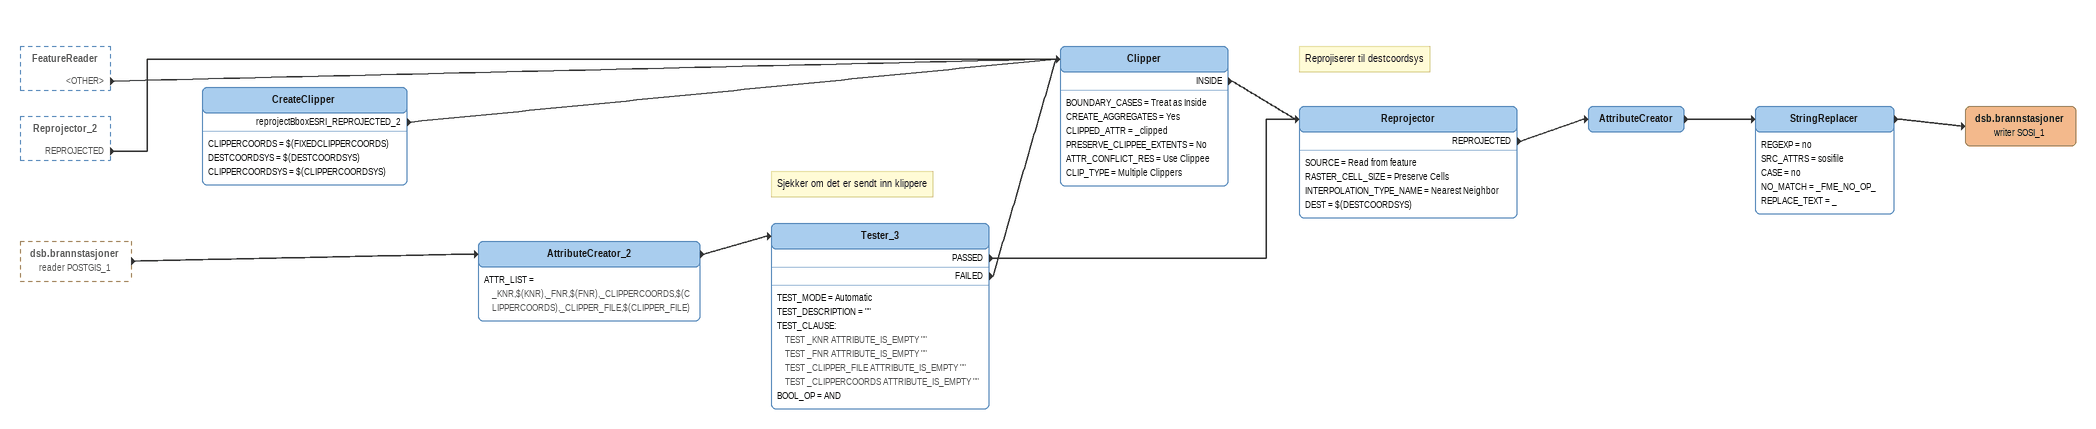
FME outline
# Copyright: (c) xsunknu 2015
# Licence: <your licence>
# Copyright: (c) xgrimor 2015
FeatureReader [outside]
    <OTHER> -> Clipper
Reprojector_2 [outside]
    REPROJECTED -> Clipper
dsb.brannstasjoner (reader POSTGIS_1) [outside]
    -> AttributeCreator_2
CreateClipper
    CLIPPERCOORDS = $(FIXEDCLIPPERCOORDS)
    DESTCOORDSYS = $(DESTCOORDSYS)
    CLIPPERCOORDSYS = $(CLIPPERCOORDSYS)
    reprojectBboxESRI_REPROJECTED_2 -> Clipper
AttributeCreator_2
    ATTR_LIST = _KNR,$(KNR),_FNR,$(FNR),_CLIPPERCOORDS,$(CLIPPERCOORDS),_CLIPPER_FILE,$(CLIPPER_FILE)
    -> Tester_3
Note: Sjekker om det er sendt inn klippere
Tester_3
    TEST_MODE = Automatic
    TEST_DESCRIPTION = ""
    TEST_CLAUSE:
      TEST _KNR ATTRIBUTE_IS_EMPTY ""
      TEST _FNR ATTRIBUTE_IS_EMPTY ""
      TEST _CLIPPER_FILE ATTRIBUTE_IS_EMPTY ""
      TEST _CLIPPERCOORDS ATTRIBUTE_IS_EMPTY ""
    BOOL_OP = AND
    PASSED -> Reprojector
    FAILED -> Clipper
Clipper
    BOUNDARY_CASES = Treat as Inside
    CREATE_AGGREGATES = Yes
    CLIPPED_ATTR = _clipped
    PRESERVE_CLIPPEE_EXTENTS = No
    ATTR_CONFLICT_RES = Use Clippee
    CLIP_TYPE = Multiple Clippers
    INSIDE -> Reprojector
Note: Reprojiserer til destcoordsys
Reprojector
    SOURCE = Read from feature
    RASTER_CELL_SIZE = Preserve Cells
    INTERPOLATION_TYPE_NAME = Nearest Neighbor
    DEST = $(DESTCOORDSYS)
    REPROJECTED -> AttributeCreator
AttributeCreator
    -> StringReplacer
StringReplacer
    REGEXP = no
    SRC_ATTRS = sosifile
    CASE = no
    NO_MATCH = _FME_NO_OP_
    REPLACE_TEXT = _
    -> dsb.brannstasjoner (writer SOSI_1)
dsb.brannstasjoner (writer SOSI_1)
